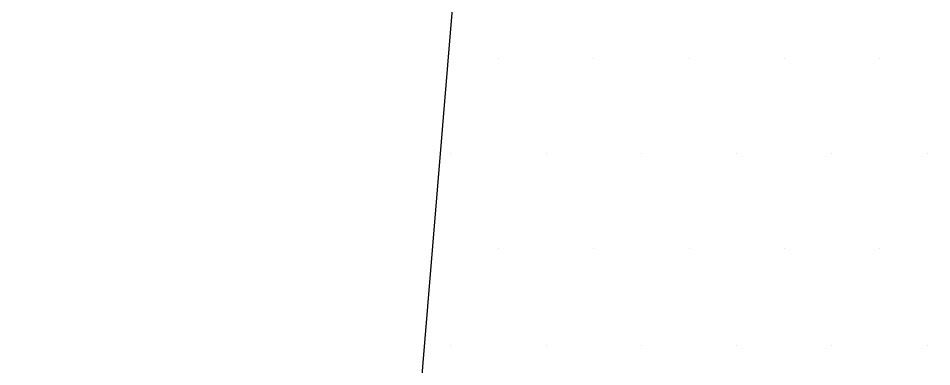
# Paper-space layout 'TOP_A1_00200_01-01-2017_MODELE' of a CAD drawing. Header units: millimetres. Extents: x -52 to 293, y -3 to 294.
# Drawn here: x 198.898 to 199.425, y 131.98 to 132.181 of the extents above; entities that cross this region are included whole.
import ezdxf

# ---------------------------------------------------------------- set-up
doc = ezdxf.new("R2010")
doc.units = ezdxf.units.MM
doc.header["$LTSCALE"] = 2
doc.linetypes.add('CACHEX2', pattern=[0.75, 0.5, -0.25])
for name, color, linetype in [('CALQUE_7', 4, 'Continuous'), ('CARTOUCHE', 7, 'Continuous'), ('rosace', 7, 'Continuous')]:
    doc.layers.add(name, color=color, linetype=linetype)

# ---------------------------------------------------------------- blocks, each defined once
blk = doc.blocks.new('A$C715108E3')
at = {"layer": 'CALQUE_7', "color": 131}
for p, q in [((-21.85631, -10.21252), (-21.85631, -10.21252)), ((-21.80796, -10.21252), (-21.80796, -10.21252)), ((-21.71632, -10.21252), (-21.71632, -10.21252)), ((-21.62448, -10.21252), (-21.62448, -10.21252)), ((-21.53265, -10.21252), (-21.53265, -10.21252)), ((-21.44138, -10.21252), (-21.44138, -10.21252)), ((-21.86381, -10.30398), (-21.86381, -10.30398)), ((-21.85425, -10.30398), (-21.85425, -10.30398)), ((-21.76205, -10.30398), (-21.76205, -10.30398)), ((-21.6704, -10.30398), (-21.6704, -10.30398)), ((-21.57913, -10.30398), (-21.57913, -10.30398)), ((-21.48711, -10.30398), (-21.48711, -10.30398)), ((-21.39509, -10.30398), (-21.39509, -10.30398)), ((-21.87149, -10.39544), (-21.87149, -10.39544)), ((-21.80796, -10.39544), (-21.80796, -10.39544)), ((-21.71632, -10.39544), (-21.71632, -10.39544)), ((-21.62448, -10.39544), (-21.62448, -10.39544)), ((-21.53265, -10.39544), (-21.53265, -10.39544)), ((-21.44138, -10.39544), (-21.44138, -10.39544)), ((-21.87918, -10.48783), (-21.87918, -10.48783)), ((-21.85425, -10.48783), (-21.85425, -10.48783)), ((-21.76205, -10.48783), (-21.76205, -10.48783)), ((-21.6704, -10.48783), (-21.6704, -10.48783)), ((-21.57913, -10.48783), (-21.57913, -10.48783)), ((-21.48711, -10.48783), (-21.48711, -10.48783)), ((-21.39509, -10.48783), (-21.39509, -10.48783))]:
    blk.add_line(p, q, dxfattribs=at)
blk.add_lwpolyline([(-13.43715, -9.64485), (-17.15843, -8.24412), (-18.02859, -7.92983), (-18.05258, -7.56737), (-19.5918, -4.14277), (-19.9715, -4.6917), (-20.33583, -5.37051), (-20.52437, -6.04932), (-18.82678, -9.85812), (-21.75905, -9.54908), (-21.84713, -10.1027), (-21.90973, -10.85647), (-21.93522, -11.19569), (-19.04287, -11.54821), (-21.59825, -15.13736), (-21.35948, -15.87896), (-21.14471, -16.55758), (-21.01933, -16.96014), (-20.52887, -16.36961), (-17.13331, -11.70602), (-13.63019, -12.0681)], dxfattribs=at)
blk = doc.blocks.new('A$C581E6685')
at = {"layer": 'rosace', "color": 32, "linetype": 'CACHEX2', "ltscale": 1.5}
blk.add_ellipse((-38.05384, 23.81385), major_axis=(-19.03106, -3.53396), ratio=0.590567, dxfattribs=at)
at = {"layer": 'CARTOUCHE'}
blk.add_blockref('A$C715108E3', (-31.67392, 36.3189), dxfattribs=at)

psp = doc.layouts.new('TOP_A1_00200_01-01-2017_MODELE')

# ---------------------------------------------------------------- linework, layer by layer
at = {"layer": 'CARTOUCHE'}
psp.add_rational_spline([(193.99311, 140.73587), (193.99311, 129.84471), (193.99311, 118.95355), (193.99311, 115.11355), (197.83311, 115.11355), (243.37237, 115.11355), (288.91164, 115.11355), (292.75164, 115.11355), (292.75164, 118.95355), (292.75164, 129.84471), (292.75164, 140.73587), (292.75164, 144.57587), (288.91164, 144.57587), (243.37237, 144.57587), (197.83311, 144.57587), (193.99311, 144.57587), (193.99311, 140.73587)], [1, 1, 1, 0.707106781187, 1, 1, 1, 0.707106781187, 1, 1, 1, 0.707106781187, 1, 1, 1, 0.707106781187, 1], degree=2, knots=[0, 0, 0, 1, 1, 2.570796, 2.570796, 3.570796, 3.570796, 5.141593, 5.141593, 6.141593, 6.141593, 7.712389, 7.712389, 8.712389, 8.712389, 10.283185, 10.283185, 10.283185], dxfattribs=at)

# ---------------------------------------------------------------- block references
at = {"layer": 'CARTOUCHE', "xscale": 0.6, "yscale": 0.6, "zscale": 0.6}
psp.add_blockref('A$C581E6685', (231.26385, 116.49412), dxfattribs=at)

doc.saveas('drawing.dxf')
